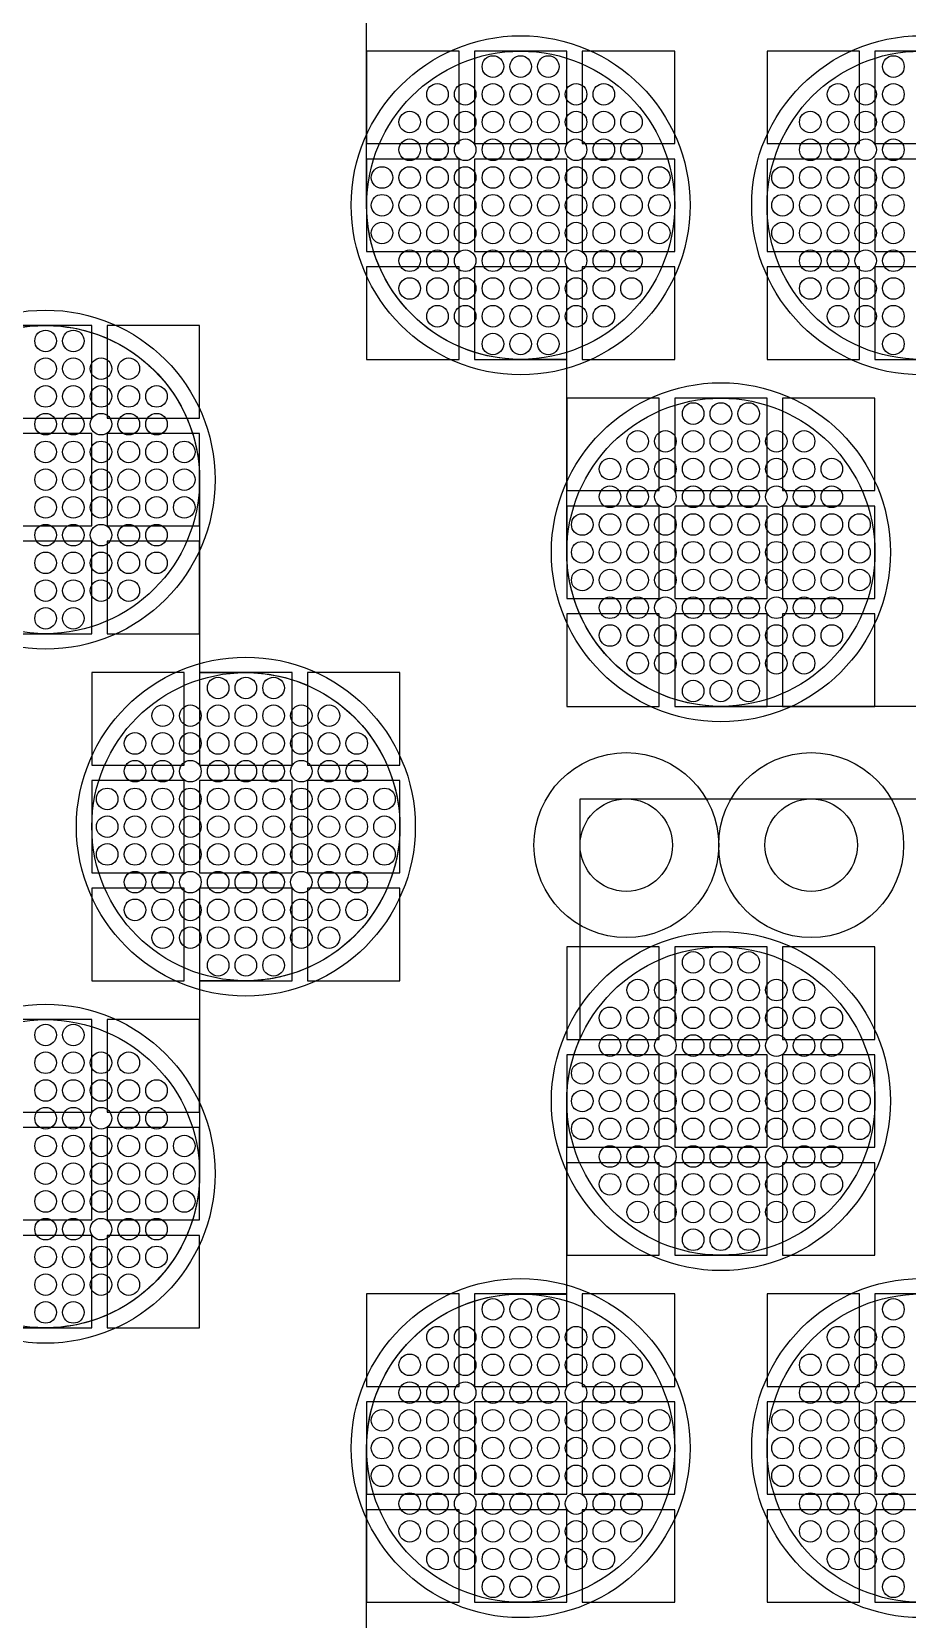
# Model space of a CAD drawing. Extents: x -49 to 54, y -38 to 38.
# Drawn here: x -17.14 to -14.3, y -26.14 to -20.98 of the extents above; entities that cross this region are included whole.
import ezdxf

# ---------------------------------------------------------------- set-up
doc = ezdxf.new("R2010")
doc.units = 0
for name, color, linetype in [('ADHESIVE_VIA_OPENINGS', 30, 'CONTINUOUS'), ('BACK_LAYER', 5, 'CONTINUOUS'), ('COND_LAYER_LOWER_ELECTRODE', 6, 'CONTINUOUS'), ('CONDUCTIVE_LAYER_BACK_LAYER', 2, 'CONTINUOUS'), ('EMITTER', 3, 'CONTINUOUS'), ('LOWER_ELECTRODE', 1, 'CONTINUOUS'), ('SUBSTRATE_VIA', 4, 'CONTINUOUS')]:
    doc.layers.add(name, color=color, linetype=linetype)

msp = doc.modelspace()

# ---------------------------------------------------------------- linework, layer by layer
at = {"layer": 'ADHESIVE_VIA_OPENINGS'}
for centre in [(-15.2116, -23.6238), (-14.6116, -23.6238)]:
    msp.add_circle(centre, 0.3, dxfattribs=at)
at = {"layer": 'BACK_LAYER'}
for points in [[(-16.0546, -21.3479), (-15.7546, -21.3479), (-15.7546, -21.0479), (-16.0546, -21.0479)], [(-15.7046, -21.3479), (-15.4046, -21.3479), (-15.4046, -21.0479), (-15.7046, -21.0479)], [(-15.3546, -21.3479), (-15.0546, -21.3479), (-15.0546, -21.0479), (-15.3546, -21.0479)], [(-14.7546, -21.3479), (-14.4546, -21.3479), (-14.4546, -21.0479), (-14.7546, -21.0479)], [(-14.4046, -21.3479), (-14.1046, -21.3479), (-14.1046, -21.0479), (-14.4046, -21.0479)], [(-16.0546, -21.6979), (-15.7546, -21.6979), (-15.7546, -21.3979), (-16.0546, -21.3979)], [(-15.7046, -21.6979), (-15.4046, -21.6979), (-15.4046, -21.3979), (-15.7046, -21.3979)], [(-15.3546, -21.6979), (-15.0546, -21.6979), (-15.0546, -21.3979), (-15.3546, -21.3979)], [(-14.7546, -21.6979), (-14.4546, -21.6979), (-14.4546, -21.3979), (-14.7546, -21.3979)], [(-14.4046, -21.6979), (-14.1046, -21.6979), (-14.1046, -21.3979), (-14.4046, -21.3979)], [(-16.0546, -22.0479), (-15.7546, -22.0479), (-15.7546, -21.7479), (-16.0546, -21.7479)], [(-15.7046, -22.0479), (-15.4046, -22.0479), (-15.4046, -21.7479), (-15.7046, -21.7479)], [(-15.3546, -22.0479), (-15.0546, -22.0479), (-15.0546, -21.7479), (-15.3546, -21.7479)], [(-14.7546, -22.0479), (-14.4546, -22.0479), (-14.4546, -21.7479), (-14.7546, -21.7479)], [(-14.4046, -22.0479), (-14.1046, -22.0479), (-14.1046, -21.7479), (-14.4046, -21.7479)], [(-17.2465, -22.2381), (-16.9465, -22.2381), (-16.9465, -21.9381), (-17.2465, -21.9381)], [(-16.8965, -22.2381), (-16.5965, -22.2381), (-16.5965, -21.9381), (-16.8965, -21.9381)], [(-15.4046, -22.4737), (-15.1046, -22.4737), (-15.1046, -22.1737), (-15.4046, -22.1737)], [(-15.0546, -22.4737), (-14.7546, -22.4737), (-14.7546, -22.1737), (-15.0546, -22.1737)], [(-14.7046, -22.4737), (-14.4046, -22.4737), (-14.4046, -22.1737), (-14.7046, -22.1737)], [(-17.2465, -22.5881), (-16.9465, -22.5881), (-16.9465, -22.2881), (-17.2465, -22.2881)], [(-16.8965, -22.5881), (-16.5965, -22.5881), (-16.5965, -22.2881), (-16.8965, -22.2881)], [(-15.4046, -22.8237), (-15.1046, -22.8237), (-15.1046, -22.5237), (-15.4046, -22.5237)], [(-15.0546, -22.8237), (-14.7546, -22.8237), (-14.7546, -22.5237), (-15.0546, -22.5237)], [(-14.7046, -22.8237), (-14.4046, -22.8237), (-14.4046, -22.5237), (-14.7046, -22.5237)], [(-17.2465, -22.9381), (-16.9465, -22.9381), (-16.9465, -22.6381), (-17.2465, -22.6381)], [(-16.8965, -22.9381), (-16.5965, -22.9381), (-16.5965, -22.6381), (-16.8965, -22.6381)], [(-15.4046, -23.1737), (-15.1046, -23.1737), (-15.1046, -22.8737), (-15.4046, -22.8737)], [(-15.0546, -23.1737), (-14.7546, -23.1737), (-14.7546, -22.8737), (-15.0546, -22.8737)], [(-14.7046, -23.1737), (-14.4046, -23.1737), (-14.4046, -22.8737), (-14.7046, -22.8737)], [(-16.9465, -23.3639), (-16.6465, -23.3639), (-16.6465, -23.0639), (-16.9465, -23.0639)], [(-16.5965, -23.3639), (-16.2965, -23.3639), (-16.2965, -23.0639), (-16.5965, -23.0639)], [(-16.2465, -23.3639), (-15.9465, -23.3639), (-15.9465, -23.0639), (-16.2465, -23.0639)], [(-16.9465, -23.7139), (-16.6465, -23.7139), (-16.6465, -23.4139), (-16.9465, -23.4139)], [(-16.5965, -23.7139), (-16.2965, -23.7139), (-16.2965, -23.4139), (-16.5965, -23.4139)], [(-16.2465, -23.7139), (-15.9465, -23.7139), (-15.9465, -23.4139), (-16.2465, -23.4139)], [(-16.9465, -24.0639), (-16.6465, -24.0639), (-16.6465, -23.7639), (-16.9465, -23.7639)], [(-16.5965, -24.0639), (-16.2965, -24.0639), (-16.2965, -23.7639), (-16.5965, -23.7639)], [(-16.2465, -24.0639), (-15.9465, -24.0639), (-15.9465, -23.7639), (-16.2465, -23.7639)], [(-15.4046, -24.2541), (-15.1046, -24.2541), (-15.1046, -23.9541), (-15.4046, -23.9541)], [(-15.0546, -24.2541), (-14.7546, -24.2541), (-14.7546, -23.9541), (-15.0546, -23.9541)], [(-14.7046, -24.2541), (-14.4046, -24.2541), (-14.4046, -23.9541), (-14.7046, -23.9541)], [(-17.2465, -24.4898), (-16.9465, -24.4898), (-16.9465, -24.1898), (-17.2465, -24.1898)], [(-16.8965, -24.4898), (-16.5965, -24.4898), (-16.5965, -24.1898), (-16.8965, -24.1898)], [(-15.4046, -24.6041), (-15.1046, -24.6041), (-15.1046, -24.3041), (-15.4046, -24.3041)], [(-15.0546, -24.6041), (-14.7546, -24.6041), (-14.7546, -24.3041), (-15.0546, -24.3041)], [(-14.7046, -24.6041), (-14.4046, -24.6041), (-14.4046, -24.3041), (-14.7046, -24.3041)], [(-17.2465, -24.8398), (-16.9465, -24.8398), (-16.9465, -24.5398), (-17.2465, -24.5398)], [(-16.8965, -24.8398), (-16.5965, -24.8398), (-16.5965, -24.5398), (-16.8965, -24.5398)], [(-15.4046, -24.9541), (-15.1046, -24.9541), (-15.1046, -24.6541), (-15.4046, -24.6541)], [(-15.0546, -24.9541), (-14.7546, -24.9541), (-14.7546, -24.6541), (-15.0546, -24.6541)], [(-14.7046, -24.9541), (-14.4046, -24.9541), (-14.4046, -24.6541), (-14.7046, -24.6541)], [(-17.2465, -25.1898), (-16.9465, -25.1898), (-16.9465, -24.8898), (-17.2465, -24.8898)], [(-16.8965, -25.1898), (-16.5965, -25.1898), (-16.5965, -24.8898), (-16.8965, -24.8898)], [(-16.0546, -25.38), (-15.7546, -25.38), (-15.7546, -25.08), (-16.0546, -25.08)], [(-15.7046, -25.38), (-15.4046, -25.38), (-15.4046, -25.08), (-15.7046, -25.08)], [(-15.3546, -25.38), (-15.0546, -25.38), (-15.0546, -25.08), (-15.3546, -25.08)], [(-14.7546, -25.38), (-14.4546, -25.38), (-14.4546, -25.08), (-14.7546, -25.08)], [(-14.4046, -25.38), (-14.1046, -25.38), (-14.1046, -25.08), (-14.4046, -25.08)], [(-16.0546, -25.73), (-15.7546, -25.73), (-15.7546, -25.43), (-16.0546, -25.43)], [(-15.7046, -25.73), (-15.4046, -25.73), (-15.4046, -25.43), (-15.7046, -25.43)], [(-15.3546, -25.73), (-15.0546, -25.73), (-15.0546, -25.43), (-15.3546, -25.43)], [(-14.7546, -25.73), (-14.4546, -25.73), (-14.4546, -25.43), (-14.7546, -25.43)], [(-14.4046, -25.73), (-14.1046, -25.73), (-14.1046, -25.43), (-14.4046, -25.43)], [(-16.0546, -26.08), (-15.7546, -26.08), (-15.7546, -25.78), (-16.0546, -25.78)], [(-15.7046, -26.08), (-15.4046, -26.08), (-15.4046, -25.78), (-15.7046, -25.78)], [(-15.3546, -26.08), (-15.0546, -26.08), (-15.0546, -25.78), (-15.3546, -25.78)], [(-14.7546, -26.08), (-14.4546, -26.08), (-14.4546, -25.78), (-14.7546, -25.78)], [(-14.4046, -26.08), (-14.1046, -26.08), (-14.1046, -25.78), (-14.4046, -25.78)]]:
    msp.add_lwpolyline(points, close=True, dxfattribs=at)
at = {"layer": 'COND_LAYER_LOWER_ELECTRODE'}
for centre in [(-15.5546, -21.5479), (-14.2546, -21.5479), (-17.0965, -22.4381), (-14.9046, -22.6737), (-16.4465, -23.5639), (-14.9046, -24.4541), (-17.0965, -24.6898), (-15.5546, -25.58), (-14.2546, -25.58)]:
    msp.add_circle(centre, 0.55, dxfattribs=at)
at = {"layer": 'CONDUCTIVE_LAYER_BACK_LAYER'}
for points in [[(-12.2947, -23.1736), (-14.9146, -23.1736), (-14.9345, -23.1729), (-14.9543, -23.1713), (-14.974, -23.1689), (-14.9936, -23.1658), (-15.0131, -23.1618), (-15.0325, -23.1571), (-15.0516, -23.1517), (-15.0705, -23.1455), (-15.0891, -23.1385), (-15.1074, -23.1308), (-15.1254, -23.1224), (-15.1431, -23.1132), (-15.1604, -23.1034), (-15.1772, -23.0929), (-15.1937, -23.0817), (-15.2097, -23.0699), (-15.2252, -23.0575), (-15.2402, -23.0444), (-15.2547, -23.0308), (-15.2686, -23.0166), (-15.2819, -23.0019), (-15.2947, -22.9866), (-15.3068, -22.9708), (-15.3183, -22.9546), (-15.3291, -22.938), (-15.3393, -22.9209), (-15.3488, -22.9034), (-15.3576, -22.8856), (-15.3656, -22.8674), (-15.373, -22.8489), (-15.3796, -22.8301), (-15.3854, -22.8111), (-15.3905, -22.7919), (-15.3948, -22.7725), (-15.3983, -22.7529), (-15.4011, -22.7333), (-15.4031, -22.7135), (-15.4043, -22.6936), (-15.4046, -22.6737), (-15.4046, -22.0478), (-15.5646, -22.0478), (-15.5845, -22.047), (-15.6043, -22.0454), (-15.624, -22.0431), (-15.6436, -22.0399), (-15.6631, -22.036), (-15.6825, -22.0313), (-15.7016, -22.0258), (-15.7205, -22.0196), (-15.7391, -22.0127), (-15.7574, -22.005), (-15.7754, -21.9965), (-15.7931, -21.9874), (-15.8104, -21.9776), (-15.8272, -21.9671), (-15.8437, -21.9559), (-15.8597, -21.9441), (-15.8752, -21.9316), (-15.8902, -21.9186), (-15.9047, -21.905), (-15.9186, -21.8908), (-15.9319, -21.876), (-15.9447, -21.8608), (-15.9568, -21.845), (-15.9683, -21.8288), (-15.9791, -21.8121), (-15.9893, -21.795), (-15.9988, -21.7776), (-16.0076, -21.7597), (-16.0156, -21.7415), (-16.023, -21.7231), (-16.0296, -21.7043), (-16.0354, -21.6853), (-16.0405, -21.6661), (-16.0448, -21.6467), (-16.0483, -21.6271), (-16.0511, -21.6074), (-16.0531, -21.5876), (-16.0543, -21.5678), (-16.0546, -21.5479), (-16.0546, -20.922)], [(-17.2465, -21.9382), (-17.0866, -21.9382), (-17.0667, -21.939), (-17.0469, -21.9406), (-17.0271, -21.9429), (-17.0075, -21.9461), (-16.988, -21.95), (-16.9687, -21.9547), (-16.9496, -21.9602), (-16.9307, -21.9664), (-16.9121, -21.9734), (-16.8937, -21.9811), (-16.8757, -21.9895), (-16.8581, -21.9986), (-16.8408, -22.0084), (-16.8239, -22.019), (-16.8075, -22.0301), (-16.7915, -22.0419), (-16.776, -22.0544), (-16.761, -22.0674), (-16.7465, -22.0811), (-16.7326, -22.0953), (-16.7192, -22.11), (-16.7065, -22.1253), (-16.6943, -22.141), (-16.6829, -22.1572), (-16.672, -22.1739), (-16.6618, -22.191), (-16.6524, -22.2085), (-16.6436, -22.2263), (-16.6355, -22.2445), (-16.6282, -22.2629), (-16.6216, -22.2817), (-16.6158, -22.3007), (-16.6107, -22.3199), (-16.6064, -22.3393), (-16.6028, -22.3589), (-16.6001, -22.3786), (-16.5981, -22.3984), (-16.5969, -22.4182), (-16.5965, -22.4381), (-16.5965, -23.064), (-16.4366, -23.064), (-16.4167, -23.0648), (-16.3969, -23.0664), (-16.3771, -23.0688), (-16.3575, -23.0719), (-16.338, -23.0759), (-16.3187, -23.0805), (-16.2996, -23.086), (-16.2807, -23.0922), (-16.2621, -23.0992), (-16.2437, -23.1069), (-16.2257, -23.1153), (-16.2081, -23.1245), (-16.1908, -23.1343), (-16.1739, -23.1448), (-16.1575, -23.156), (-16.1415, -23.1678), (-16.126, -23.1802), (-16.111, -23.1933), (-16.0965, -23.2069), (-16.0826, -23.2211), (-16.0692, -23.2358), (-16.0565, -23.2511), (-16.0443, -23.2668), (-16.0329, -23.2831), (-16.022, -23.2997), (-16.0118, -23.3168), (-16.0024, -23.3343), (-15.9936, -23.3521), (-15.9855, -23.3703), (-15.9782, -23.3888), (-15.9716, -23.4075), (-15.9658, -23.4265), (-15.9607, -23.4458), (-15.9564, -23.4652), (-15.9528, -23.4847), (-15.9501, -23.5044), (-15.9481, -23.5242), (-15.9469, -23.5441), (-15.9465, -23.5639), (-15.9469, -23.5838), (-15.9481, -23.6037), (-15.9501, -23.6234), (-15.9528, -23.6431), (-15.9564, -23.6627), (-15.9607, -23.6821), (-15.9658, -23.7013), (-15.9716, -23.7203), (-15.9782, -23.7391), (-15.9855, -23.7576), (-15.9936, -23.7757), (-16.0024, -23.7936), (-16.0118, -23.8111), (-16.022, -23.8281), (-16.0329, -23.8448), (-16.0443, -23.861), (-16.0565, -23.8768), (-16.0692, -23.8921), (-16.0826, -23.9068), (-16.0965, -23.921), (-16.111, -23.9346), (-16.126, -23.9477), (-16.1415, -23.9601), (-16.1575, -23.9719), (-16.1739, -23.9831), (-16.1908, -23.9936), (-16.2081, -24.0034), (-16.2257, -24.0126), (-16.2437, -24.021), (-16.2621, -24.0287), (-16.2807, -24.0356), (-16.2996, -24.0419), (-16.3187, -24.0473), (-16.338, -24.052), (-16.3575, -24.056), (-16.3771, -24.0591), (-16.3969, -24.0615), (-16.4167, -24.063), (-16.4366, -24.0638), (-16.5965, -24.0638), (-16.5965, -24.6898), (-16.5969, -24.7096), (-16.5981, -24.7295), (-16.6001, -24.7493), (-16.6028, -24.769), (-16.6064, -24.7885), (-16.6107, -24.8079), (-16.6158, -24.8272), (-16.6216, -24.8462), (-16.6282, -24.8649), (-16.6355, -24.8834), (-16.6436, -24.9016), (-16.6524, -24.9194), (-16.6618, -24.9369), (-16.672, -24.954), (-16.6829, -24.9706), (-16.6943, -24.9869), (-16.7065, -25.0026), (-16.7192, -25.0179), (-16.7326, -25.0326), (-16.7465, -25.0468), (-16.761, -25.0605), (-16.776, -25.0735), (-16.7915, -25.0859), (-16.8075, -25.0978), (-16.8239, -25.1089), (-16.8408, -25.1194), (-16.8581, -25.1293), (-16.8757, -25.1384), (-16.8937, -25.1468), (-16.9121, -25.1545), (-16.9307, -25.1615), (-16.9496, -25.1677), (-16.9687, -25.1732), (-16.988, -25.1779), (-17.0075, -25.1818), (-17.0271, -25.1849), (-17.0469, -25.1873), (-17.0667, -25.1889), (-17.0866, -25.1897), (-17.2465, -25.1897)], [(-16.0546, -26.2059), (-16.0546, -25.58), (-16.0543, -25.5601), (-16.0531, -25.5402), (-16.0511, -25.5205), (-16.0483, -25.5008), (-16.0448, -25.4812), (-16.0405, -25.4618), (-16.0354, -25.4426), (-16.0296, -25.4236), (-16.023, -25.4048), (-16.0156, -25.3863), (-16.0076, -25.3682), (-15.9988, -25.3503), (-15.9893, -25.3328), (-15.9791, -25.3158), (-15.9683, -25.2991), (-15.9568, -25.2829), (-15.9447, -25.2671), (-15.9319, -25.2519), (-15.9186, -25.2371), (-15.9047, -25.2229), (-15.8902, -25.2093), (-15.8752, -25.1962), (-15.8597, -25.1838), (-15.8437, -25.172), (-15.8272, -25.1608), (-15.8104, -25.1503), (-15.7931, -25.1405), (-15.7754, -25.1313), (-15.7574, -25.1229), (-15.7391, -25.1152), (-15.7205, -25.1083), (-15.7016, -25.102), (-15.6825, -25.0966), (-15.6631, -25.0919), (-15.6436, -25.0879), (-15.624, -25.0848), (-15.6043, -25.0824), (-15.5845, -25.0809), (-15.5646, -25.0801), (-15.4046, -25.0801), (-15.4046, -24.4541), (-15.4043, -24.4343), (-15.4031, -24.4144), (-15.4011, -24.3946), (-15.3983, -24.3749), (-15.3948, -24.3554), (-15.3905, -24.336), (-15.3854, -24.3167), (-15.3796, -24.2977), (-15.373, -24.279), (-15.3656, -24.2605), (-15.3616, -24.2514), (-15.3616, -23.4738), (-13.6046, -23.4738)]]:
    msp.add_lwpolyline(points, dxfattribs=at)
at = {"layer": 'EMITTER'}
for centre in [(-15.5546, -21.5479), (-14.2546, -21.5479), (-17.0965, -22.4381), (-14.9046, -22.6737), (-16.4465, -23.5639), (-14.9046, -24.4541), (-17.0965, -24.6898), (-15.5546, -25.58), (-14.2546, -25.58)]:
    msp.add_circle(centre, 0.5, dxfattribs=at)
at = {"layer": 'LOWER_ELECTRODE'}
for centre in [(-15.6446, -21.0979), (-15.5546, -21.0979), (-15.4646, -21.0979), (-14.3446, -21.0979), (-15.8246, -21.1879), (-15.7346, -21.1879), (-15.6446, -21.1879), (-15.5546, -21.1879), (-15.4646, -21.1879), (-15.3746, -21.1879), (-15.2846, -21.1879), (-14.5246, -21.1879), (-14.4346, -21.1879), (-14.3446, -21.1879), (-15.9146, -21.2779), (-15.8246, -21.2779), (-15.7346, -21.2779), (-15.6446, -21.2779), (-15.5546, -21.2779), (-15.4646, -21.2779), (-15.3746, -21.2779), (-15.2846, -21.2779), (-15.1946, -21.2779), (-14.6146, -21.2779), (-14.5246, -21.2779), (-14.4346, -21.2779), (-14.3446, -21.2779), (-15.9146, -21.3679), (-15.8246, -21.3679), (-15.7346, -21.3679), (-15.6446, -21.3679), (-15.5546, -21.3679), (-15.4646, -21.3679), (-15.3746, -21.3679), (-15.2846, -21.3679), (-15.1946, -21.3679), (-14.6146, -21.3679), (-14.5246, -21.3679), (-14.4346, -21.3679), (-14.3446, -21.3679), (-16.0046, -21.4579), (-15.9146, -21.4579), (-15.8246, -21.4579), (-15.7346, -21.4579), (-15.6446, -21.4579), (-15.5546, -21.4579), (-15.4646, -21.4579), (-15.3746, -21.4579), (-15.2846, -21.4579), (-15.1946, -21.4579), (-15.1046, -21.4579), (-14.7046, -21.4579), (-14.6146, -21.4579), (-14.5246, -21.4579), (-14.4346, -21.4579), (-14.3446, -21.4579), (-16.0046, -21.5479), (-15.9146, -21.5479), (-15.8246, -21.5479), (-15.7346, -21.5479), (-15.6446, -21.5479), (-15.5546, -21.5479), (-15.4646, -21.5479), (-15.3746, -21.5479), (-15.2846, -21.5479), (-15.1946, -21.5479), (-15.1046, -21.5479), (-14.7046, -21.5479), (-14.6146, -21.5479), (-14.5246, -21.5479), (-14.4346, -21.5479), (-14.3446, -21.5479), (-16.0046, -21.6379), (-15.9146, -21.6379), (-15.8246, -21.6379), (-15.7346, -21.6379), (-15.6446, -21.6379), (-15.5546, -21.6379), (-15.4646, -21.6379), (-15.3746, -21.6379), (-15.2846, -21.6379), (-15.1946, -21.6379), (-15.1046, -21.6379), (-14.7046, -21.6379), (-14.6146, -21.6379), (-14.5246, -21.6379), (-14.4346, -21.6379), (-14.3446, -21.6379), (-15.9146, -21.7279), (-15.8246, -21.7279), (-15.7346, -21.7279), (-15.6446, -21.7279), (-15.5546, -21.7279), (-15.4646, -21.7279), (-15.3746, -21.7279), (-15.2846, -21.7279), (-15.1946, -21.7279), (-14.6146, -21.7279), (-14.5246, -21.7279), (-14.4346, -21.7279), (-14.3446, -21.7279), (-15.9146, -21.8179), (-15.8246, -21.8179), (-15.7346, -21.8179), (-15.6446, -21.8179), (-15.5546, -21.8179), (-15.4646, -21.8179), (-15.3746, -21.8179), (-15.2846, -21.8179), (-15.1946, -21.8179), (-14.6146, -21.8179), (-14.5246, -21.8179), (-14.4346, -21.8179), (-14.3446, -21.8179), (-15.8246, -21.9079), (-15.7346, -21.9079), (-15.6446, -21.9079), (-15.5546, -21.9079), (-15.4646, -21.9079), (-15.3746, -21.9079), (-15.2846, -21.9079), (-14.5246, -21.9079), (-14.4346, -21.9079), (-14.3446, -21.9079), (-17.0965, -21.9881), (-17.0065, -21.9881), (-15.6446, -21.9979), (-15.5546, -21.9979), (-15.4646, -21.9979), (-14.3446, -21.9979), (-17.0965, -22.0781), (-17.0065, -22.0781), (-16.9165, -22.0781), (-16.8265, -22.0781), (-17.0965, -22.1681), (-17.0065, -22.1681), (-16.9165, -22.1681), (-16.8265, -22.1681), (-16.7365, -22.1681), (-14.9946, -22.2237), (-14.9046, -22.2237), (-14.8146, -22.2237), (-17.0965, -22.2581), (-17.0065, -22.2581), (-16.9165, -22.2581), (-16.8265, -22.2581), (-16.7365, -22.2581), (-15.1746, -22.3137), (-15.0846, -22.3137), (-14.9946, -22.3137), (-14.9046, -22.3137), (-14.8146, -22.3137), (-14.7246, -22.3137), (-14.6346, -22.3137), (-17.0965, -22.3481), (-17.0065, -22.3481), (-16.9165, -22.3481), (-16.8265, -22.3481), (-16.7365, -22.3481), (-16.6465, -22.3481), (-17.0965, -22.4381), (-17.0065, -22.4381), (-16.9165, -22.4381), (-16.8265, -22.4381), (-16.7365, -22.4381), (-16.6465, -22.4381), (-15.2646, -22.4037), (-15.1746, -22.4037), (-15.0846, -22.4037), (-14.9946, -22.4037), (-14.9046, -22.4037), (-14.8146, -22.4037), (-14.7246, -22.4037), (-14.6346, -22.4037), (-14.5446, -22.4037), (-17.0965, -22.5281), (-17.0065, -22.5281), (-16.9165, -22.5281), (-16.8265, -22.5281), (-16.7365, -22.5281), (-16.6465, -22.5281), (-15.2646, -22.4937), (-15.1746, -22.4937), (-15.0846, -22.4937), (-14.9946, -22.4937), (-14.9046, -22.4937), (-14.8146, -22.4937), (-14.7246, -22.4937), (-14.6346, -22.4937), (-14.5446, -22.4937), (-15.3546, -22.5837), (-15.2646, -22.5837), (-15.1746, -22.5837), (-15.0846, -22.5837), (-14.9946, -22.5837), (-14.9046, -22.5837), (-14.8146, -22.5837), (-14.7246, -22.5837), (-14.6346, -22.5837), (-14.5446, -22.5837), (-14.4546, -22.5837), (-17.0965, -22.6181), (-17.0065, -22.6181), (-16.9165, -22.6181), (-16.8265, -22.6181), (-16.7365, -22.6181), (-15.3546, -22.6737), (-15.2646, -22.6737), (-15.1746, -22.6737), (-15.0846, -22.6737), (-14.9946, -22.6737), (-14.9046, -22.6737), (-14.8146, -22.6737), (-14.7246, -22.6737), (-14.6346, -22.6737), (-14.5446, -22.6737), (-14.4546, -22.6737), (-17.0965, -22.7081), (-17.0065, -22.7081), (-16.9165, -22.7081), (-16.8265, -22.7081), (-16.7365, -22.7081), (-17.0965, -22.7981), (-17.0065, -22.7981), (-16.9165, -22.7981), (-16.8265, -22.7981), (-15.3546, -22.7637), (-15.2646, -22.7637), (-15.1746, -22.7637), (-15.0846, -22.7637), (-14.9946, -22.7637), (-14.9046, -22.7637), (-14.8146, -22.7637), (-14.7246, -22.7637), (-14.6346, -22.7637), (-14.5446, -22.7637), (-14.4546, -22.7637), (-17.0965, -22.8881), (-17.0065, -22.8881), (-15.2646, -22.8537), (-15.1746, -22.8537), (-15.0846, -22.8537), (-14.9946, -22.8537), (-14.9046, -22.8537), (-14.8146, -22.8537), (-14.7246, -22.8537), (-14.6346, -22.8537), (-14.5446, -22.8537), (-15.2646, -22.9437), (-15.1746, -22.9437), (-15.0846, -22.9437), (-14.9946, -22.9437), (-14.9046, -22.9437), (-14.8146, -22.9437), (-14.7246, -22.9437), (-14.6346, -22.9437), (-14.5446, -22.9437), (-15.1746, -23.0337), (-15.0846, -23.0337), (-14.9946, -23.0337), (-14.9046, -23.0337), (-14.8146, -23.0337), (-14.7246, -23.0337), (-14.6346, -23.0337), (-16.5365, -23.1139), (-16.4465, -23.1139), (-16.3565, -23.1139), (-14.9946, -23.1237), (-14.9046, -23.1237), (-14.8146, -23.1237), (-16.7165, -23.2039), (-16.6265, -23.2039), (-16.5365, -23.2039), (-16.4465, -23.2039), (-16.3565, -23.2039), (-16.2665, -23.2039), (-16.1765, -23.2039), (-16.8065, -23.2939), (-16.7165, -23.2939), (-16.6265, -23.2939), (-16.5365, -23.2939), (-16.4465, -23.2939), (-16.3565, -23.2939), (-16.2665, -23.2939), (-16.1765, -23.2939), (-16.0865, -23.2939), (-16.8065, -23.3839), (-16.7165, -23.3839), (-16.6265, -23.3839), (-16.5365, -23.3839), (-16.4465, -23.3839), (-16.3565, -23.3839), (-16.2665, -23.3839), (-16.1765, -23.3839), (-16.0865, -23.3839), (-16.8965, -23.4739), (-16.8065, -23.4739), (-16.7165, -23.4739), (-16.6265, -23.4739), (-16.5365, -23.4739), (-16.4465, -23.4739), (-16.3565, -23.4739), (-16.2665, -23.4739), (-16.1765, -23.4739), (-16.0865, -23.4739), (-15.9965, -23.4739), (-16.8965, -23.5639), (-16.8065, -23.5639), (-16.7165, -23.5639), (-16.6265, -23.5639), (-16.5365, -23.5639), (-16.4465, -23.5639), (-16.3565, -23.5639), (-16.2665, -23.5639), (-16.1765, -23.5639), (-16.0865, -23.5639), (-15.9965, -23.5639), (-16.8965, -23.6539), (-16.8065, -23.6539), (-16.7165, -23.6539), (-16.6265, -23.6539), (-16.5365, -23.6539), (-16.4465, -23.6539), (-16.3565, -23.6539), (-16.2665, -23.6539), (-16.1765, -23.6539), (-16.0865, -23.6539), (-15.9965, -23.6539), (-16.8065, -23.7439), (-16.7165, -23.7439), (-16.6265, -23.7439), (-16.5365, -23.7439), (-16.4465, -23.7439), (-16.3565, -23.7439), (-16.2665, -23.7439), (-16.1765, -23.7439), (-16.0865, -23.7439), (-16.8065, -23.8339), (-16.7165, -23.8339), (-16.6265, -23.8339), (-16.5365, -23.8339), (-16.4465, -23.8339), (-16.3565, -23.8339), (-16.2665, -23.8339), (-16.1765, -23.8339), (-16.0865, -23.8339), (-16.7165, -23.9239), (-16.6265, -23.9239), (-16.5365, -23.9239), (-16.4465, -23.9239), (-16.3565, -23.9239), (-16.2665, -23.9239), (-16.1765, -23.9239), (-16.5365, -24.0139), (-16.4465, -24.0139), (-16.3565, -24.0139), (-14.9946, -24.0041), (-14.9046, -24.0041), (-14.8146, -24.0041), (-15.1746, -24.0941), (-15.0846, -24.0941), (-14.9946, -24.0941), (-14.9046, -24.0941), (-14.8146, -24.0941), (-14.7246, -24.0941), (-14.6346, -24.0941), (-15.2646, -24.1841), (-15.1746, -24.1841), (-15.0846, -24.1841), (-14.9946, -24.1841), (-14.9046, -24.1841), (-14.8146, -24.1841), (-14.7246, -24.1841), (-14.6346, -24.1841), (-14.5446, -24.1841), (-17.0965, -24.2398), (-17.0065, -24.2398), (-15.2646, -24.2741), (-15.1746, -24.2741), (-15.0846, -24.2741), (-14.9946, -24.2741), (-14.9046, -24.2741), (-14.8146, -24.2741), (-14.7246, -24.2741), (-14.6346, -24.2741), (-14.5446, -24.2741), (-17.0965, -24.3298), (-17.0065, -24.3298), (-16.9165, -24.3298), (-16.8265, -24.3298), (-15.3546, -24.3641), (-15.2646, -24.3641), (-15.1746, -24.3641), (-15.0846, -24.3641), (-14.9946, -24.3641), (-14.9046, -24.3641), (-14.8146, -24.3641), (-14.7246, -24.3641), (-14.6346, -24.3641), (-14.5446, -24.3641), (-14.4546, -24.3641), (-17.0965, -24.4198), (-17.0065, -24.4198), (-16.9165, -24.4198), (-16.8265, -24.4198), (-16.7365, -24.4198), (-15.3546, -24.4541), (-15.2646, -24.4541), (-15.1746, -24.4541), (-15.0846, -24.4541), (-14.9946, -24.4541), (-14.9046, -24.4541), (-14.8146, -24.4541), (-14.7246, -24.4541), (-14.6346, -24.4541), (-14.5446, -24.4541), (-14.4546, -24.4541), (-17.0965, -24.5098), (-17.0065, -24.5098), (-16.9165, -24.5098), (-16.8265, -24.5098), (-16.7365, -24.5098), (-15.3546, -24.5441), (-15.2646, -24.5441), (-15.1746, -24.5441), (-15.0846, -24.5441), (-14.9946, -24.5441), (-14.9046, -24.5441), (-14.8146, -24.5441), (-14.7246, -24.5441), (-14.6346, -24.5441), (-14.5446, -24.5441), (-14.4546, -24.5441), (-17.0965, -24.5998), (-17.0065, -24.5998), (-16.9165, -24.5998), (-16.8265, -24.5998), (-16.7365, -24.5998), (-16.6465, -24.5998), (-15.2646, -24.6341), (-15.1746, -24.6341), (-15.0846, -24.6341), (-14.9946, -24.6341), (-14.9046, -24.6341), (-14.8146, -24.6341), (-14.7246, -24.6341), (-14.6346, -24.6341), (-14.5446, -24.6341), (-17.0965, -24.6898), (-17.0065, -24.6898), (-16.9165, -24.6898), (-16.8265, -24.6898), (-16.7365, -24.6898), (-16.6465, -24.6898), (-15.2646, -24.7241), (-15.1746, -24.7241), (-15.0846, -24.7241), (-14.9946, -24.7241), (-14.9046, -24.7241), (-14.8146, -24.7241), (-14.7246, -24.7241), (-14.6346, -24.7241), (-14.5446, -24.7241), (-17.0965, -24.7798), (-17.0065, -24.7798), (-16.9165, -24.7798), (-16.8265, -24.7798), (-16.7365, -24.7798), (-16.6465, -24.7798), (-15.1746, -24.8141), (-15.0846, -24.8141), (-14.9946, -24.8141), (-14.9046, -24.8141), (-14.8146, -24.8141), (-14.7246, -24.8141), (-14.6346, -24.8141), (-17.0965, -24.8698), (-17.0065, -24.8698), (-16.9165, -24.8698), (-16.8265, -24.8698), (-16.7365, -24.8698), (-14.9946, -24.9041), (-14.9046, -24.9041), (-14.8146, -24.9041), (-17.0965, -24.9598), (-17.0065, -24.9598), (-16.9165, -24.9598), (-16.8265, -24.9598), (-16.7365, -24.9598), (-17.0965, -25.0498), (-17.0065, -25.0498), (-16.9165, -25.0498), (-16.8265, -25.0498), (-17.0965, -25.1398), (-17.0065, -25.1398), (-15.6446, -25.13), (-15.5546, -25.13), (-15.4646, -25.13), (-14.3446, -25.13), (-15.8246, -25.22), (-15.7346, -25.22), (-15.6446, -25.22), (-15.5546, -25.22), (-15.4646, -25.22), (-15.3746, -25.22), (-15.2846, -25.22), (-14.5246, -25.22), (-14.4346, -25.22), (-14.3446, -25.22), (-15.9146, -25.31), (-15.8246, -25.31), (-15.7346, -25.31), (-15.6446, -25.31), (-15.5546, -25.31), (-15.4646, -25.31), (-15.3746, -25.31), (-15.2846, -25.31), (-15.1946, -25.31), (-14.6146, -25.31), (-14.5246, -25.31), (-14.4346, -25.31), (-14.3446, -25.31), (-15.9146, -25.4), (-15.8246, -25.4), (-15.7346, -25.4), (-15.6446, -25.4), (-15.5546, -25.4), (-15.4646, -25.4), (-15.3746, -25.4), (-15.2846, -25.4), (-15.1946, -25.4), (-14.6146, -25.4), (-14.5246, -25.4), (-14.4346, -25.4), (-14.3446, -25.4), (-16.0046, -25.49), (-15.9146, -25.49), (-15.8246, -25.49), (-15.7346, -25.49), (-15.6446, -25.49), (-15.5546, -25.49), (-15.4646, -25.49), (-15.3746, -25.49), (-15.2846, -25.49), (-15.1946, -25.49), (-15.1046, -25.49), (-14.7046, -25.49), (-14.6146, -25.49), (-14.5246, -25.49), (-14.4346, -25.49), (-14.3446, -25.49), (-16.0046, -25.58), (-15.9146, -25.58), (-15.8246, -25.58), (-15.7346, -25.58), (-15.6446, -25.58), (-15.5546, -25.58), (-15.4646, -25.58), (-15.3746, -25.58), (-15.2846, -25.58), (-15.1946, -25.58), (-15.1046, -25.58), (-14.7046, -25.58), (-14.6146, -25.58), (-14.5246, -25.58), (-14.4346, -25.58), (-14.3446, -25.58), (-16.0046, -25.67), (-15.9146, -25.67), (-15.8246, -25.67), (-15.7346, -25.67), (-15.6446, -25.67), (-15.5546, -25.67), (-15.4646, -25.67), (-15.3746, -25.67), (-15.2846, -25.67), (-15.1946, -25.67), (-15.1046, -25.67), (-14.7046, -25.67), (-14.6146, -25.67), (-14.5246, -25.67), (-14.4346, -25.67), (-14.3446, -25.67), (-15.9146, -25.76), (-15.8246, -25.76), (-15.7346, -25.76), (-15.6446, -25.76), (-15.5546, -25.76), (-15.4646, -25.76), (-15.3746, -25.76), (-15.2846, -25.76), (-15.1946, -25.76), (-14.6146, -25.76), (-14.5246, -25.76), (-14.4346, -25.76), (-14.3446, -25.76), (-15.9146, -25.85), (-15.8246, -25.85), (-15.7346, -25.85), (-15.6446, -25.85), (-15.5546, -25.85), (-15.4646, -25.85), (-15.3746, -25.85), (-15.2846, -25.85), (-15.1946, -25.85), (-14.6146, -25.85), (-14.5246, -25.85), (-14.4346, -25.85), (-14.3446, -25.85), (-15.8246, -25.94), (-15.7346, -25.94), (-15.6446, -25.94), (-15.5546, -25.94), (-15.4646, -25.94), (-15.3746, -25.94), (-15.2846, -25.94), (-14.5246, -25.94), (-14.4346, -25.94), (-14.3446, -25.94), (-15.6446, -26.03), (-15.5546, -26.03), (-15.4646, -26.03), (-14.3446, -26.03)]:
    msp.add_circle(centre, 0.035, dxfattribs=at)
at = {"layer": 'SUBSTRATE_VIA'}
for centre in [(-15.2116, -23.6238), (-14.6116, -23.6238)]:
    msp.add_circle(centre, 0.15, dxfattribs=at)

doc.saveas('drawing.dxf')
